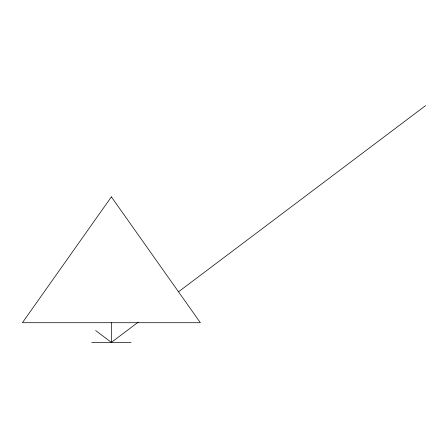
<?xml version="1.0" encoding="UTF-8"?>
<svg xmlns="http://www.w3.org/2000/svg" width="448" height="448" viewBox="0 0 448 448"><rect width="100%" height="100%" fill="white"/><g stroke="black" fill="none" stroke-linecap="round" stroke-linejoin="round"><path stroke-width="0.67" d="M95.67 330.551L111.384 342.39L138.275 322.129M178.522 291.799L425.6 105.61M91.711 342.39L131.057 342.39M111.384 322.717L111.384 342.39M111.384 196.868L22.4 322.717L200.368 322.717L111.384 196.868"/></g></svg>
